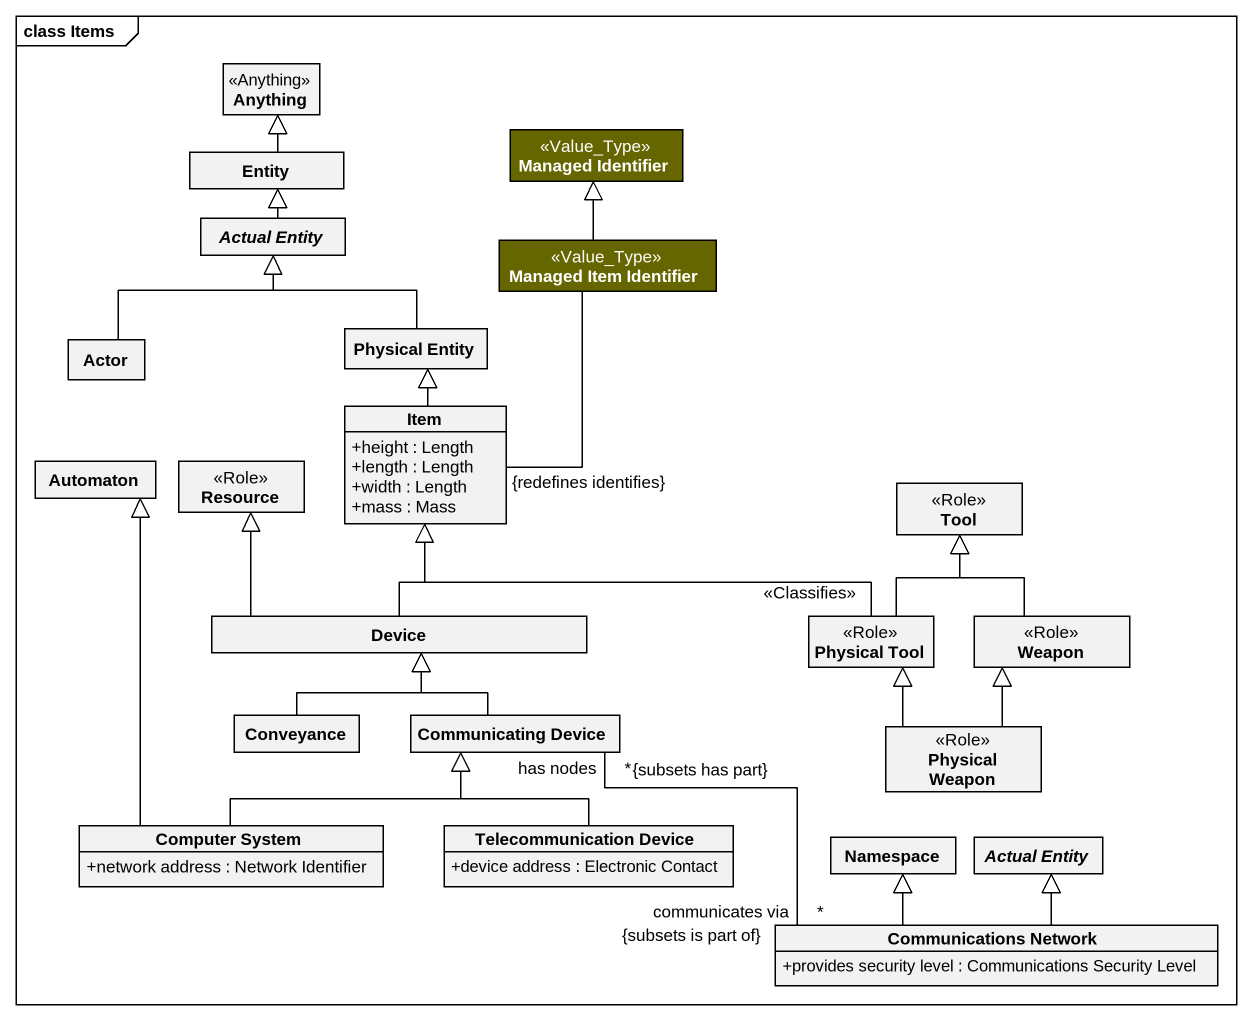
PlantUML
@startuml
mainframe class Items
hide circle
hide empty members
skinparam classAttributeIconSize 0
class Anything <<Anything>>
class "Managed Identifier" as Managed_Identifier <<Value_Type>> #666600
class "Entity" as Entity_
abstract class "Actual Entity" as Actual_Entity
class "Managed Item Identifier" as Managed_Item_Identifier <<Value_Type>> #666600
class "Actor" as Actor_
class "Physical Entity" as Physical_Entity
class Item {
  +height : Length
  +length : Length
  +width : Length
  +mass : Mass
}
class Automaton
class Resource <<Role>>
class Tool <<Role>>
class Device
class "Physical Tool" as Physical_Tool <<Role>>
class Weapon <<Role>>
class Conveyance
class "Communicating Device" as Communicating_Device
class "Physical Weapon" as Physical_Weapon <<Role>>
class "Computer System" as Computer_System {
  +network address : Network Identifier
}
class "Telecommunication Device" as Telecommunication_Device {
  +device address : Electronic Contact
}
class "Namespace" as Namespace_
abstract class "Actual Entity" as Actual_Entity_2
class "Communications Network" as Communications_Network {
  +provides security level : Communications Security Level
}
Entity_ -up-|> Anything
Actual_Entity -up-|> Entity_
Managed_Item_Identifier -up-|> Managed_Identifier
Managed_Item_Identifier -- "{redefines identifies}" Item
Actor_ -up-|> Actual_Entity
Physical_Entity -up-|> Actual_Entity
Item -up-|> Physical_Entity
Device -up-|> Item
Device -up-|> Resource
Physical_Tool -left-|> Item : <<Classifies>>
Physical_Tool -up-|> Tool
Weapon -up-|> Tool
Conveyance -up-|> Device
Communicating_Device -up-|> Device
Communicating_Device "has nodes\n*\n{subsets has part}" -right- "communicates via\n*\n{subsets is part of}" Communications_Network
Physical_Weapon -up-|> Physical_Tool
Physical_Weapon -up-|> Weapon
Computer_System -up-|> Automaton
Computer_System -right-|> Communicating_Device
Telecommunication_Device -up-|> Communicating_Device
Communications_Network -up-|> Namespace_
Communications_Network -up-|> Actual_Entity_2
@enduml
